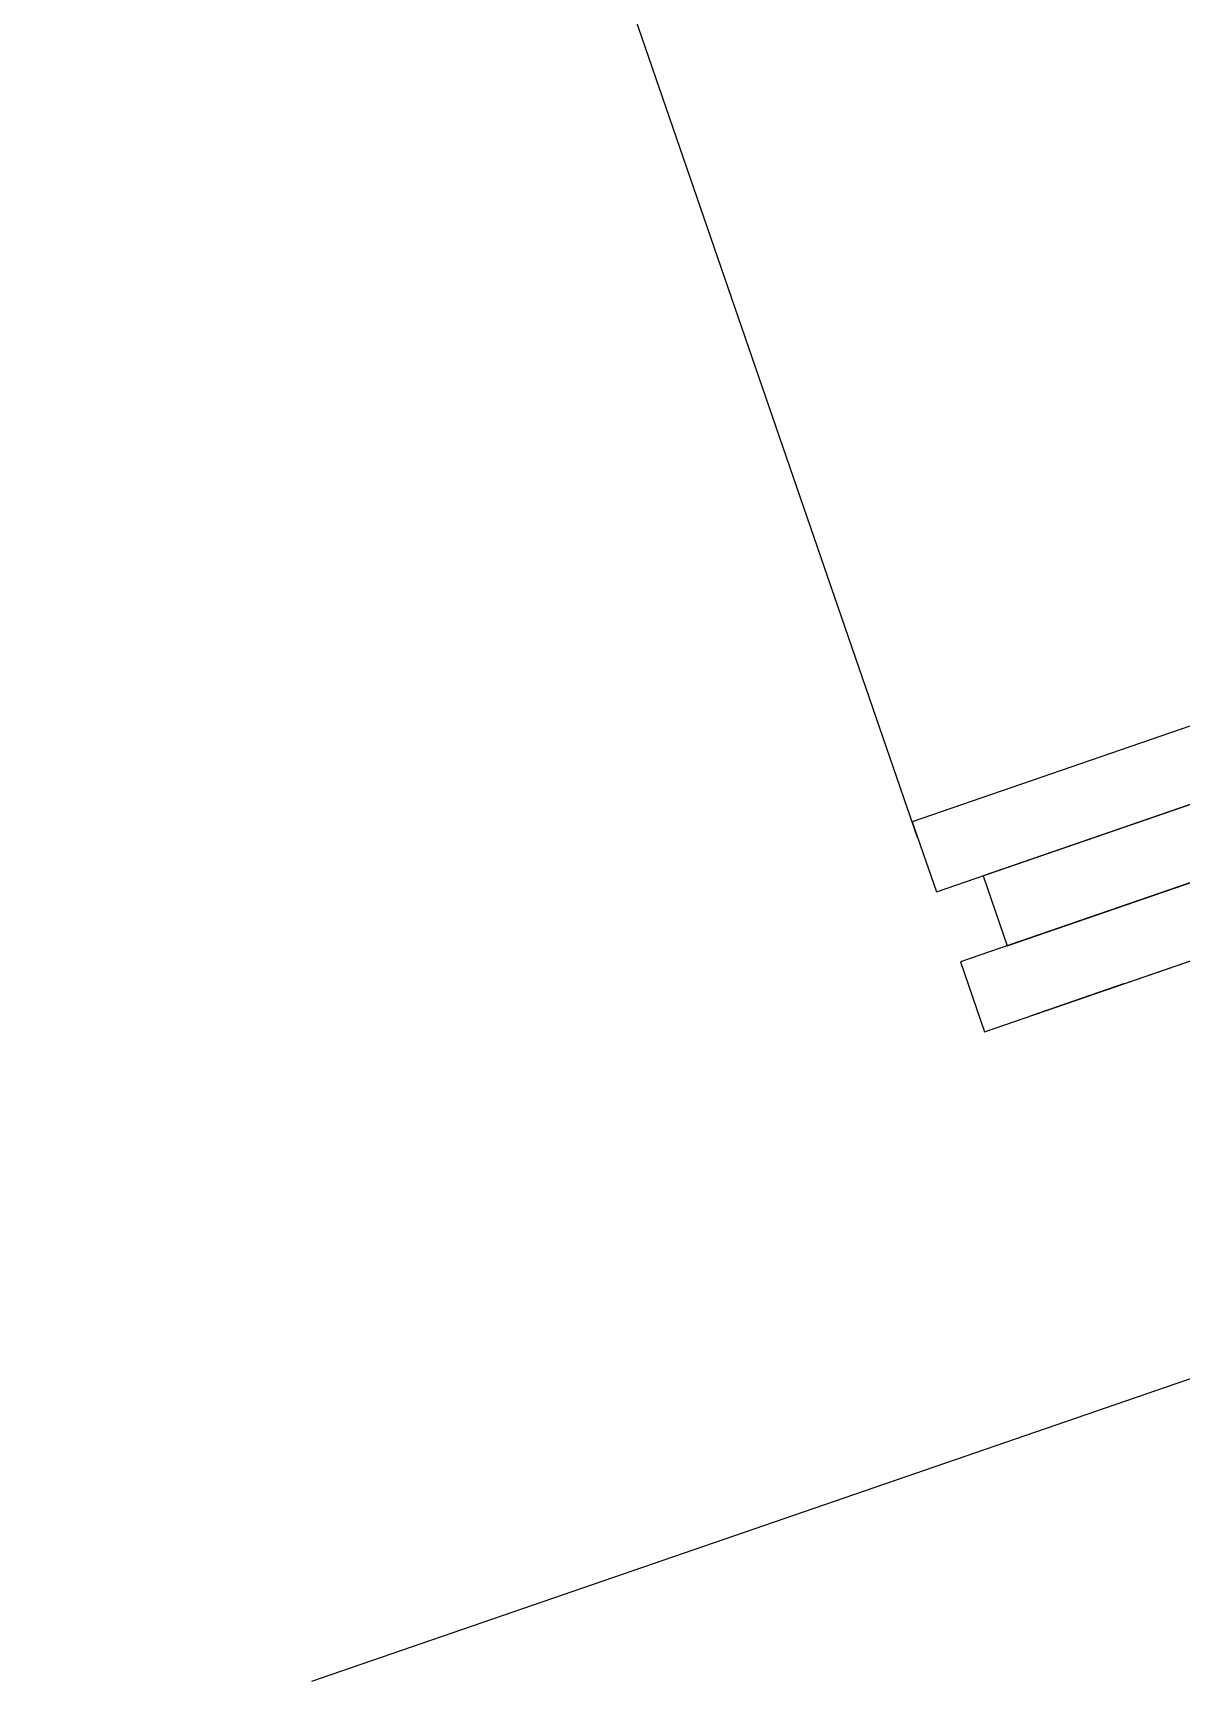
# Model space of a CAD drawing. Extents: x 809434 to 809707, y 818708 to 819364.
# Drawn here: x 809687.7562 to 809687.9887, y 818756.746 to 818757.0798 of the extents above; entities that cross this region are included whole.
import ezdxf

# ---------------------------------------------------------------- set-up
doc = ezdxf.new("R2010")
doc.units = 0
doc.layers.add('MAJ630__', color=7, linetype='Continuous')
doc.layers.add('MAJ640__1', color=7, linetype='Continuous')

msp = doc.modelspace()

# ---------------------------------------------------------------- linework, layer by layer
at = {"layer": 'MAJ630__'}
for p, q in [((809687.93534, 818756.91686), (809686.99824, 818759.6384)), ((809687.9489, 818756.87748), (809688.138, 818756.9426)), ((809687.97726, 818756.88725), (809687.95835, 818756.88074))]:
    msp.add_line(p, q, dxfattribs=at)
for points in [[(809688.12824, 818756.97096), (809688.12335, 818756.98515), (809687.93425, 818756.92003), (809687.93913, 818756.90585)], [(809688.13312, 818756.95678), (809688.12824, 818756.97096), (809687.94859, 818756.9091), (809687.95347, 818756.89492)], [(809688.138, 818756.9426), (809688.13312, 818756.95678), (809687.94401, 818756.89167), (809687.9489, 818756.87748)]]:
    msp.add_lwpolyline(points, close=True, dxfattribs=at)
at = {"layer": 'MAJ640__1'}
msp.add_line((809687.81264, 818756.74596), (809688.35255, 818756.93186), dxfattribs=at)

doc.saveas('drawing.dxf')
